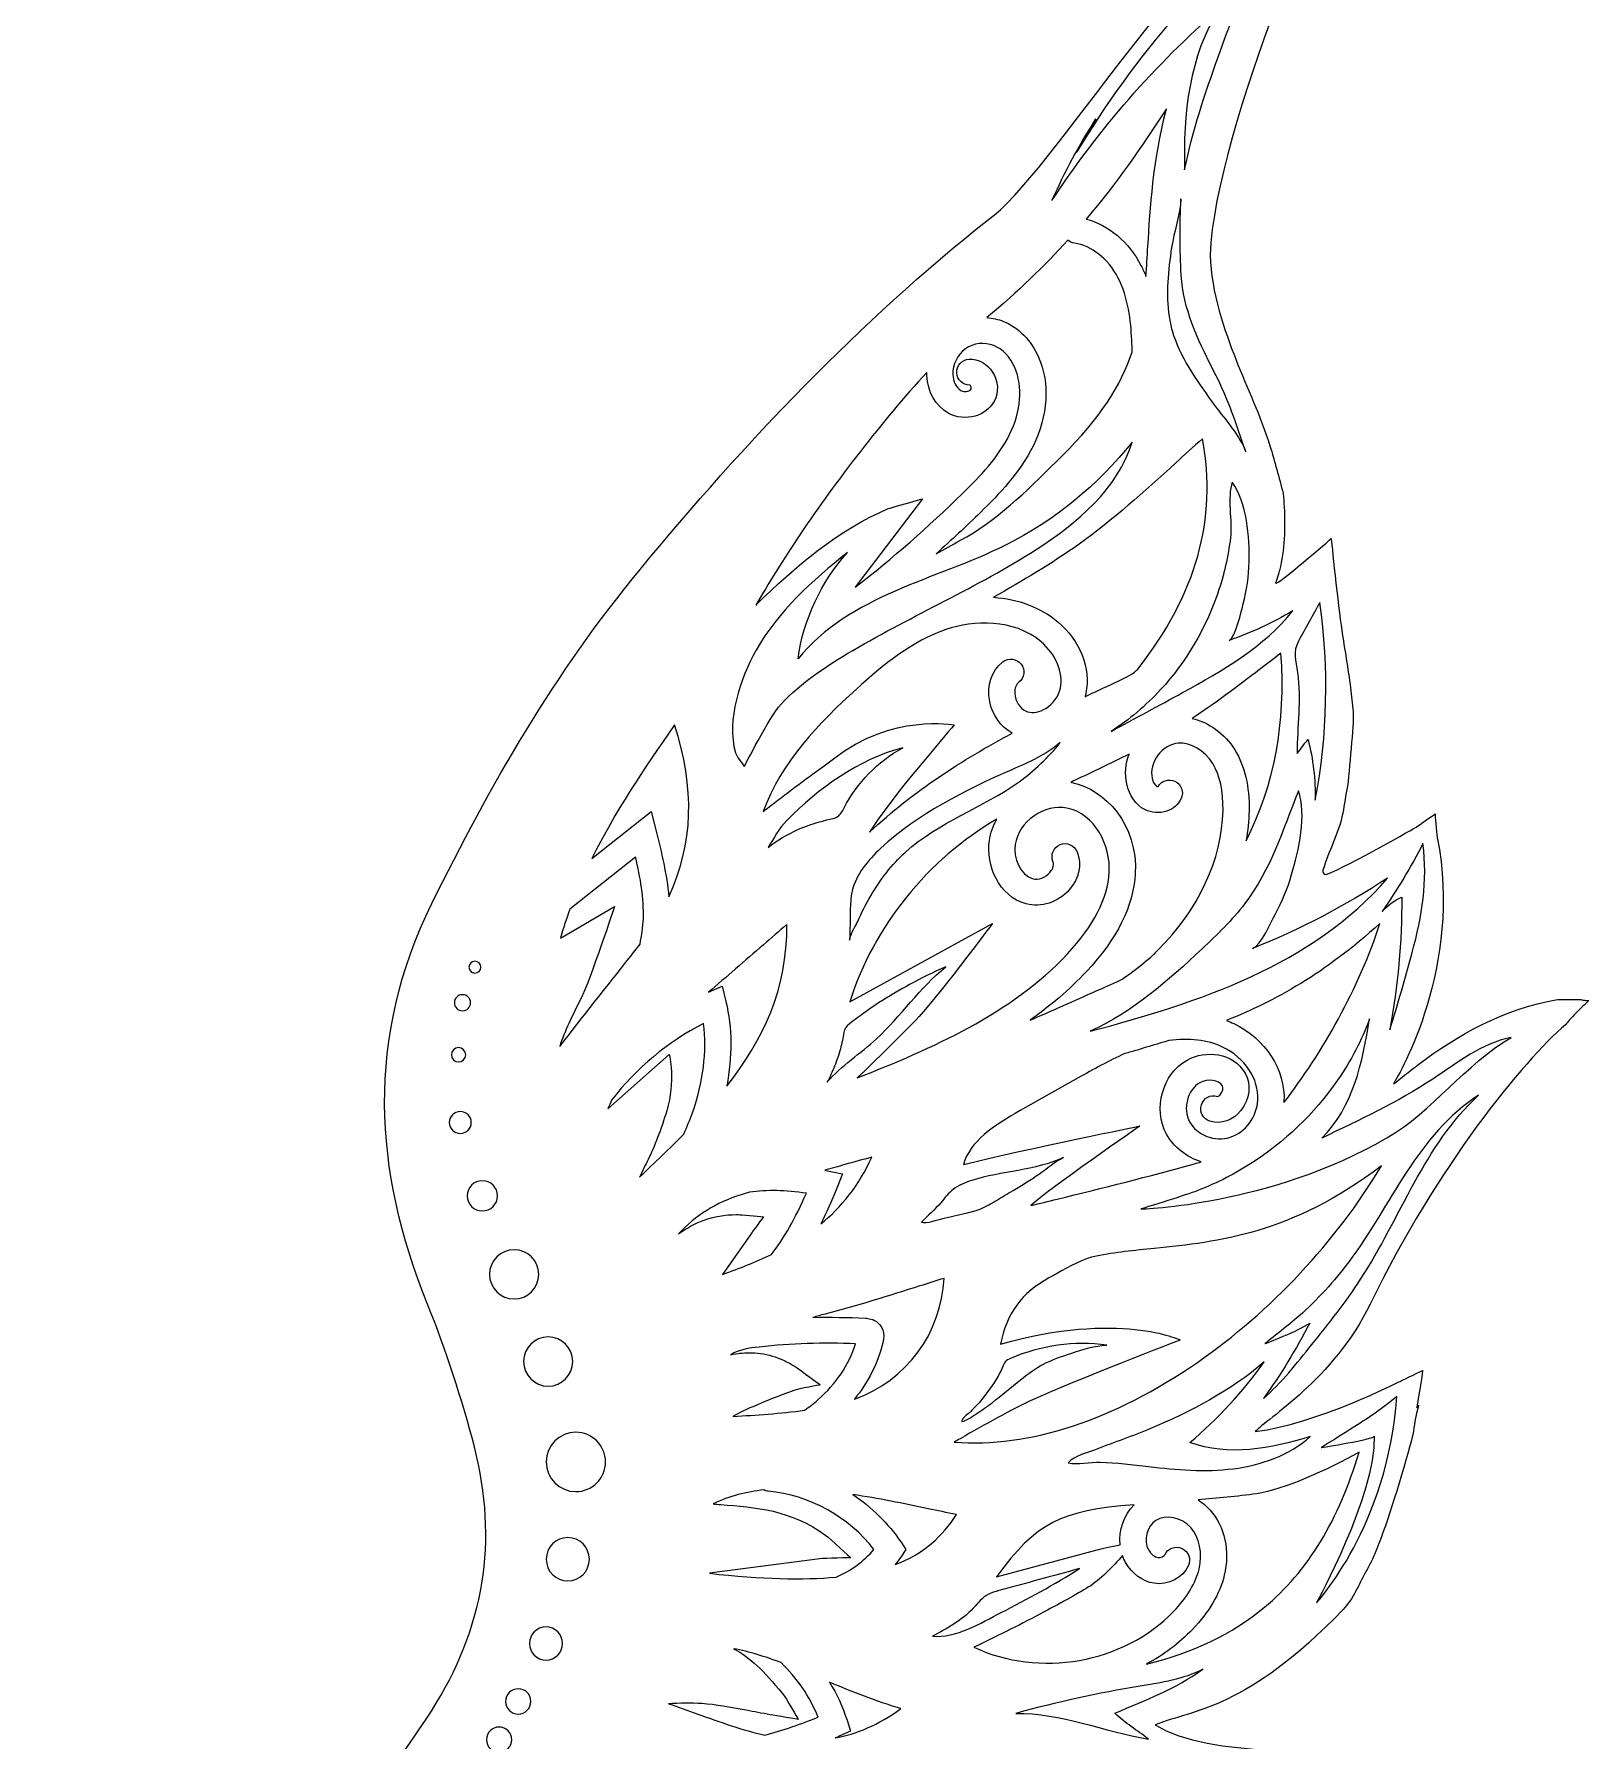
# Model space of a CAD drawing. Header units: millimetres. Extents: x 987 to 1293, y -356 to 1062.
# Drawn here: x 1144 to 1263.4, y 748.9 to 880 of the extents above; entities that cross this region are included whole.
import ezdxf

# ---------------------------------------------------------------- set-up
doc = ezdxf.new("R2010")
doc.units = ezdxf.units.MM
doc.header["$MEASUREMENT"] = 0
doc.layers.add('Layer 3', color=7, linetype='Continuous')

msp = doc.modelspace()

# ---------------------------------------------------------------- linework, layer by layer
at = {"layer": 'Layer 3', "lineweight": 0}
for points, knots in [([(1263.16, 805.8), (1263.03, 805.82), (1262.91, 805.84), (1262.79, 805.86), (1262.1, 805.87), (1261.05, 805.87), (1261.01, 805.86), (1256.77, 805.13), (1253.36, 803.16), (1250.26, 800.83), (1250.23, 800.8), (1250.2, 800.77), (1250.16, 800.76), (1249.57, 800.31), (1248.98, 799.85), (1248.41, 799.38), (1248.87, 800.23), (1253.71, 808.35), (1251.77, 818.32), (1251.7, 818.7), (1251.6, 820.12), (1251.6, 820.12), (1251.6, 820.12), (1250.32, 819.25), (1250.14, 819.1), (1250.14, 819.1), (1245.01, 816.17), (1243.3, 815.49), (1243.1, 815.41), (1242.92, 815.59), (1242.98, 815.79), (1243.42, 817.29), (1244.21, 818.65), (1244.51, 820.19), (1244.63, 820.85), (1244.72, 821.57), (1244.88, 822.26), (1245.06, 824.01), (1245.38, 827.53), (1245.31, 827.95), (1245.23, 828.57), (1245.19, 829.19), (1245.11, 829.8), (1244.91, 831.29), (1244.65, 832.77), (1244.43, 834.26), (1244.15, 836.04), (1243.62, 841.27), (1243.62, 841.27), (1243.62, 841.27), (1239.35, 837.55), (1239.35, 837.85), (1239.35, 837.85), (1239.62, 838.71), (1239.65, 838.83), (1240.05, 840.4), (1240.08, 842.07), (1240.01, 843.68), (1239.99, 844.03), (1239.96, 844.39), (1239.94, 844.74), (1239.6, 845.96), (1239.29, 847.19), (1238.91, 848.4), (1238.21, 850.68), (1237.16, 852.82), (1236.29, 855.04), (1235.47, 857.16), (1234.39, 860.18), (1234.32, 863.03), (1234.67, 872.94), (1244.18, 893.93), (1244.18, 893.93), (1244.18, 893.93), (1242.27, 893.06), (1242.1, 892.97), (1232.93, 887.77), (1221.84, 868.83), (1217.29, 865.78), (1207.3, 857.83), (1198.63, 848.71), (1190.53, 838.89), (1184.02, 831.01), (1179.02, 822.34), (1174.54, 813.23), (1169.48, 802.93), (1170.05, 792.8), (1174.21, 782.47), (1175.64, 778.91), (1176.85, 775.22), (1177.81, 771.5), (1179.66, 764.31), (1178.58, 757.59), (1174.51, 751.22), (1169.77, 743.8), (1163.66, 737.72), (1156.89, 732.25), (1151.85, 728.19), (1147.17, 723.88), (1143.94, 718.16), (1140.27, 711.68), (1138.62, 700.75), (1146.84, 693.96), (1155.47, 686.84), (1166.87, 688.1), (1172.83, 696.22), (1175.8, 700.28), (1176.48, 704.61), (1176.18, 709.79), (1178.56, 706.89), (1180.95, 703.98), (1183.45, 700.92), (1184.47, 701.66), (1185.75, 703.58), (1186.02, 704.76), (1191, 696.96), (1189.88, 687.21), (1188.16, 678.78), (1205.3, 685.24), (1205.09, 702.06), (1205.3, 704.37), (1205.52, 706.7), (1205.65, 709.03), (1205.73, 711.36), (1205.74, 711.56), (1207.97, 711.21), (1208.74, 710.88), (1209.74, 710.44), (1210.73, 709.97), (1211.71, 709.51), (1213.84, 708.52), (1216.05, 707.66), (1218.36, 707.2), (1220.74, 706.73), (1223.16, 706.79), (1225.52, 707.34), (1228.27, 707.97), (1230.87, 709.16), (1233.33, 710.52), (1235.13, 711.51), (1236.86, 712.62), (1238.56, 713.78), (1237.97, 714.09), (1237.46, 714.39), (1237.06, 714.65), (1236.01, 715.33), (1234.94, 716), (1233.89, 716.65), (1231.64, 718.05), (1229.32, 719.49), (1227.22, 721.12), (1225.2, 722.68), (1223.34, 724.46), (1221.37, 726.35), (1220.87, 726.83), (1220.36, 727.32), (1219.84, 727.82), (1222.83, 728.13), (1232.54, 727.16), (1240.34, 736.25), (1242.39, 738.64), (1244.73, 747.9), (1244.53, 748.1), (1244.32, 748.29), (1234.29, 747.55), (1230.09, 750.15), (1233.04, 751.35), (1237.1, 751.29), (1244.53, 759.01), (1245.31, 759.82), (1245.73, 760.92), (1246.27, 761.91), (1246.55, 762.42), (1246.83, 762.94), (1247.05, 763.49), (1247.25, 764.01), (1247.45, 764.53), (1247.64, 765.06), (1248.33, 766.92), (1249.86, 772.02), (1249.94, 772.72), (1250.02, 773.39), (1250.14, 774.05), (1250.33, 774.7), (1250.28, 774.64), (1250.24, 774.57), (1250.19, 774.51), (1250.24, 774.82), (1250.29, 775.15), (1250.35, 775.47), (1250.42, 775.84), (1250.65, 777.38), (1250.65, 777.38), (1250.65, 777.38), (1249.25, 776.72), (1248.91, 776.54), (1248.84, 776.51), (1242.5, 773.29), (1237.79, 772.68), (1238.65, 773.65), (1243.81, 776.71), (1246.6, 782.46), (1251.76, 793.09), (1258.4, 801.19), (1261.62, 803.93), (1261.71, 804.05), (1261.81, 804.17), (1261.9, 804.27), (1262.22, 804.65), (1262.58, 804.98), (1262.93, 805.33), (1263.08, 805.48), (1263.25, 805.63), (1263.41, 805.78), (1263.32, 805.79), (1263.24, 805.8), (1263.16, 805.8)], [0, 0, 0, 0, 1, 1, 1, 2, 2, 2, 3, 3, 3, 4, 4, 4, 5, 5, 5, 6, 6, 6, 7, 7, 7, 8, 8, 8, 9, 9, 9, 10, 10, 10, 11, 11, 11, 12, 12, 12, 13, 13, 13, 14, 14, 14, 15, 15, 15, 16, 16, 16, 17, 17, 17, 18, 18, 18, 19, 19, 19, 20, 20, 20, 21, 21, 21, 22, 22, 22, 23, 23, 23, 24, 24, 24, 25, 25, 25, 26, 26, 26, 27, 27, 27, 28, 28, 28, 29, 29, 29, 30, 30, 30, 31, 31, 31, 32, 32, 32, 33, 33, 33, 34, 34, 34, 35, 35, 35, 36, 36, 36, 37, 37, 37, 38, 38, 38, 39, 39, 39, 40, 40, 40, 41, 41, 41, 42, 42, 42, 43, 43, 43, 44, 44, 44, 45, 45, 45, 46, 46, 46, 47, 47, 47, 48, 48, 48, 49, 49, 49, 50, 50, 50, 51, 51, 51, 52, 52, 52, 53, 53, 53, 54, 54, 54, 55, 55, 55, 56, 56, 56, 57, 57, 57, 58, 58, 58, 59, 59, 59, 60, 60, 60, 61, 61, 61, 62, 62, 62, 63, 63, 63, 64, 64, 64, 65, 65, 65, 66, 66, 66, 67, 67, 67, 68, 68, 68, 69, 69, 69, 70, 70, 70, 71, 71, 71, 72, 72, 72, 72]), ([(1225.54, 873.5), (1225.54, 873.5), (1224.06, 870.95), (1224.06, 870.95), (1228.55, 878.29), (1234.1, 885.12), (1241.19, 889.98), (1238.13, 886.77), (1236.45, 882.51), (1234.96, 878.33), (1233.93, 875.46), (1232.96, 872.56), (1232.36, 869.58), (1232.22, 873.86), (1232.72, 878.35), (1235.03, 881.96), (1230.09, 877.67), (1225.75, 872.7), (1222.17, 867.23), (1223.12, 869.41), (1224.25, 871.51), (1225.54, 873.5)], [0, 0, 0, 0, 1, 1, 1, 2, 2, 2, 3, 3, 3, 4, 4, 4, 5, 5, 5, 6, 6, 6, 7, 7, 7, 7]), ([(1229.01, 862.25), (1228.06, 864.06), (1226.53, 865.35), (1224.81, 865.81), (1227.14, 868.57), (1229.07, 871.36), (1230.96, 874.28), (1229.92, 870.13), (1229.72, 866.7), (1229.54, 863.73), (1229.49, 862.92), (1229.45, 862.16), (1229.39, 861.41), (1229.28, 861.69), (1229.15, 861.97), (1229.01, 862.25)], [0, 0, 0, 0, 1, 1, 1, 2, 2, 2, 3, 3, 3, 4, 4, 4, 5, 5, 5, 5]), ([(1234.5, 854.34), (1235.54, 852.31), (1236.27, 850.4), (1236.9, 848.33), (1237.17, 847.8), (1237.06, 847.81), (1236.9, 848.33), (1236.26, 849.6), (1235.12, 850.85), (1234.43, 851.82), (1233.23, 853.51), (1231.98, 855.23), (1231.4, 857.25), (1231.3, 857.61), (1231.22, 857.96), (1231.17, 858.32), (1230.89, 860.08), (1231.1, 861.86), (1231.36, 863.62), (1231.55, 864.83), (1232.01, 866.15), (1232.08, 867.36), (1231.97, 865.41), (1231.99, 863.45), (1232.1, 861.51), (1232.26, 858.91), (1233.33, 856.62), (1234.5, 854.34)], [0, 0, 0, 0, 1, 1, 1, 2, 2, 2, 3, 3, 3, 4, 4, 4, 5, 5, 5, 6, 6, 6, 7, 7, 7, 8, 8, 8, 9, 9, 9, 9]), ([(1223.39, 864.19), (1223.53, 864.07), (1223.7, 863.99), (1223.9, 863.96), (1225.2, 863.78), (1226.48, 862.77), (1227.24, 861.32), (1228.04, 859.78), (1228.23, 857.95), (1228.3, 856.53), (1228.32, 856.2), (1228.33, 855.89), (1228.33, 855.59), (1227.47, 853.07), (1225.91, 850.54), (1222.94, 847.61), (1222.94, 847.61), (1222.51, 847.18), (1222.51, 847.18), (1220.16, 844.85), (1217.93, 842.65), (1215.1, 841.11), (1214.5, 840.78), (1213.89, 840.44), (1213.28, 840.11), (1214.44, 841.14), (1215.58, 842.2), (1216.68, 843.28), (1218.11, 844.68), (1219.71, 846.34), (1220.72, 848.38), (1221.87, 850.71), (1222.03, 853.2), (1221.14, 855.2), (1220.58, 856.49), (1219.59, 857.49), (1218.45, 857.95), (1218.04, 858.12), (1217.61, 858.2), (1217.17, 858.24), (1219.57, 860.24), (1221.6, 862.21), (1223.39, 864.19)], [0, 0, 0, 0, 1, 1, 1, 2, 2, 2, 3, 3, 3, 4, 4, 4, 5, 5, 5, 6, 6, 6, 7, 7, 7, 8, 8, 8, 9, 9, 9, 10, 10, 10, 11, 11, 11, 12, 12, 12, 13, 13, 13, 14, 14, 14, 14]), ([(1207.47, 847.97), (1209.12, 850.08), (1210.78, 852.14), (1212.57, 854.03), (1212.56, 853.95), (1212.56, 853.88), (1212.56, 853.8), (1212.61, 852.55), (1213.24, 851.44), (1214.21, 850.9), (1214.83, 850.56), (1215.58, 850.48), (1216.28, 850.68), (1216.91, 850.86), (1217.43, 851.26), (1217.73, 851.81), (1218.1, 852.49), (1218.06, 853.36), (1217.61, 854.06), (1217.2, 854.72), (1216.52, 855.09), (1215.8, 855.05), (1215.25, 855.02), (1214.83, 854.54), (1214.86, 853.99), (1214.89, 853.46), (1215.33, 853.05), (1215.86, 853.05), (1215.86, 853.05), (1215.87, 853.05), (1215.88, 853.05), (1215.94, 852.99), (1216, 852.83), (1215.97, 852.77), (1215.92, 852.67), (1215.78, 852.62), (1215.72, 852.6), (1215.54, 852.55), (1215.33, 852.57), (1215.18, 852.65), (1214.83, 852.85), (1214.58, 853.34), (1214.56, 853.88), (1214.53, 854.63), (1214.91, 855.4), (1215.53, 855.84), (1216.14, 856.28), (1217, 856.38), (1217.7, 856.1), (1218.37, 855.83), (1218.96, 855.21), (1219.31, 854.4), (1219.95, 852.96), (1219.8, 851.04), (1218.92, 849.26), (1218.05, 847.51), (1216.65, 846.05), (1215.28, 844.71), (1212.69, 842.17), (1209.93, 839.76), (1207.05, 837.53), (1207.05, 837.53), (1212.24, 844.33), (1212.24, 844.33), (1212.24, 844.33), (1209.72, 843.62), (1209.6, 843.57), (1205.79, 841.96), (1202.45, 839.14), (1199.43, 836.15), (1201.27, 839.34), (1204.06, 843.64), (1207.47, 847.97)], [0, 0, 0, 0, 1, 1, 1, 2, 2, 2, 3, 3, 3, 4, 4, 4, 5, 5, 5, 6, 6, 6, 7, 7, 7, 8, 8, 8, 9, 9, 9, 10, 10, 10, 11, 11, 11, 12, 12, 12, 13, 13, 13, 14, 14, 14, 15, 15, 15, 16, 16, 16, 17, 17, 17, 18, 18, 18, 19, 19, 19, 20, 20, 20, 21, 21, 21, 22, 22, 22, 23, 23, 23, 24, 24, 24, 24]), ([(1199.45, 832.7), (1201.15, 835.69), (1203.77, 838.05), (1206.46, 840.19), (1204.42, 837.93), (1203.08, 835.05), (1202.67, 832.03), (1204.58, 834.42), (1207.32, 836.01), (1210.12, 837.24), (1212.92, 838.46), (1215.86, 839.39), (1218.6, 840.76), (1222.37, 842.65), (1225.71, 845.37), (1228.33, 848.68), (1227.22, 845.08), (1224.12, 842.46), (1220.95, 840.43), (1216.44, 837.54), (1211.49, 835.38), (1206.87, 832.68), (1204.88, 831.51), (1202.92, 830.23), (1201.36, 828.54), (1200.43, 827.53), (1198.54, 823.76), (1198.54, 823.76), (1198.54, 823.76), (1197.93, 824.59), (1197.86, 824.82), (1197.16, 827.34), (1198.22, 830.52), (1199.45, 832.7)], [0, 0, 0, 0, 1, 1, 1, 2, 2, 2, 3, 3, 3, 4, 4, 4, 5, 5, 5, 6, 6, 6, 7, 7, 7, 8, 8, 8, 9, 9, 9, 10, 10, 10, 11, 11, 11, 11]), ([(1231.68, 847.08), (1232.35, 847.69), (1233.03, 848.31), (1233.73, 848.93), (1234.89, 842.78), (1233.26, 836.97), (1228.76, 831.25), (1228.5, 830.91), (1227.89, 830.63), (1227.36, 830.38), (1227.36, 830.38), (1226.33, 829.89), (1226.33, 829.89), (1225.79, 829.64), (1225.25, 829.38), (1224.71, 829.12), (1224.73, 829.21), (1224.76, 829.3), (1224.78, 829.39), (1225.16, 831.29), (1224.32, 833.45), (1222.62, 834.88), (1221.29, 835.99), (1219.56, 836.63), (1217.69, 836.76), (1219.91, 838.03), (1222.16, 839.35), (1224.26, 840.85), (1226.87, 842.72), (1229.21, 844.84), (1231.68, 847.08)], [0, 0, 0, 0, 1, 1, 1, 2, 2, 2, 3, 3, 3, 4, 4, 4, 5, 5, 5, 6, 6, 6, 7, 7, 7, 8, 8, 8, 9, 9, 9, 10, 10, 10, 10]), ([(1240.66, 835.72), (1238.47, 832.95), (1235.3, 831.15), (1232.2, 829.44), (1230.38, 828.44), (1228.55, 827.45), (1226.71, 826.46), (1228.12, 827.36), (1229.39, 828.45), (1230.52, 829.67), (1232.48, 831.8), (1233.98, 834.35), (1234.91, 837.09), (1235.38, 838.47), (1235.71, 839.9), (1235.88, 841.35), (1236.03, 842.61), (1235.62, 844.46), (1236.02, 845.6), (1237.15, 844.05), (1237.36, 841.34), (1237.31, 839.48), (1237.29, 838.39), (1237.13, 837.3), (1236.86, 836.25), (1236.74, 835.79), (1236.26, 833.61), (1235.78, 833.45), (1237.48, 834.03), (1239.12, 834.79), (1240.66, 835.72)], [0, 0, 0, 0, 1, 1, 1, 2, 2, 2, 3, 3, 3, 4, 4, 4, 5, 5, 5, 6, 6, 6, 7, 7, 7, 8, 8, 8, 9, 9, 9, 10, 10, 10, 10]), ([(1241.11, 833.4), (1241.63, 834.39), (1242.2, 835.37), (1242.75, 836.36), (1243.46, 831.32), (1243.34, 826.17), (1242.4, 821.18), (1242.41, 822.75), (1242.23, 824.33), (1241.84, 825.85), (1241.56, 825.49), (1241.28, 825.12), (1241, 824.76), (1241, 826.87), (1241.32, 828.86), (1241.04, 830.98), (1240.91, 831.93), (1240.65, 832.54), (1241.11, 833.4)], [0, 0, 0, 0, 1, 1, 1, 2, 2, 2, 3, 3, 3, 4, 4, 4, 5, 5, 5, 6, 6, 6, 6]), ([(1221.33, 833.35), (1222.48, 832.38), (1223.06, 830.98), (1222.82, 829.79), (1222.7, 829.18), (1222.27, 828.58), (1221.69, 828.23), (1221.23, 827.94), (1220.74, 827.85), (1220.3, 827.97), (1219.86, 828.1), (1219.46, 828.58), (1219.35, 829.16), (1219.31, 829.33), (1219.23, 829.92), (1219.63, 830.23), (1220.06, 830.57), (1220.14, 831.2), (1219.8, 831.63), (1219.46, 832.07), (1218.83, 832.14), (1218.39, 831.8), (1217.52, 831.11), (1217.14, 829.98), (1217.39, 828.76), (1217.6, 827.69), (1218.25, 826.8), (1219.11, 826.32), (1215.3, 824.28), (1211.57, 821.91), (1208.16, 818.72), (1209.49, 820.98), (1214.67, 826.96), (1214.67, 826.96), (1214.67, 826.96), (1209.89, 827.87), (1205.39, 824.36), (1205.12, 824.15), (1204.85, 823.95), (1204.57, 823.75), (1203.15, 822.73), (1201.77, 821.68), (1200.31, 820.56), (1200.2, 820.47), (1200.09, 820.39), (1199.99, 820.31), (1201.34, 824.08), (1204.32, 827.15), (1207.15, 829.71), (1209.2, 831.57), (1211.45, 833.4), (1214.03, 834.28), (1216.16, 835), (1219.2, 835.14), (1221.33, 833.35)], [0, 0, 0, 0, 1, 1, 1, 2, 2, 2, 3, 3, 3, 4, 4, 4, 5, 5, 5, 6, 6, 6, 7, 7, 7, 8, 8, 8, 9, 9, 9, 10, 10, 10, 11, 11, 11, 12, 12, 12, 13, 13, 13, 14, 14, 14, 15, 15, 15, 16, 16, 16, 17, 17, 17, 18, 18, 18, 18]), ([(1236.22, 825.04), (1235.44, 826.3), (1234.22, 827.17), (1232.93, 827.45), (1234.69, 828.6), (1236.37, 829.88), (1238.12, 831.22), (1238.66, 831.63), (1239.21, 832.04), (1239.76, 832.46), (1240.15, 827.11), (1239.27, 822.33), (1237.08, 818.06), (1237.22, 818.83), (1237.3, 819.59), (1237.31, 820.36), (1237.35, 822.23), (1236.98, 823.81), (1236.22, 825.04)], [0, 0, 0, 0, 1, 1, 1, 2, 2, 2, 3, 3, 3, 4, 4, 4, 5, 5, 5, 6, 6, 6, 6]), ([(1193.18, 826.96), (1194.77, 822.12), (1194.63, 817.81), (1192.74, 813.75), (1192.59, 815.49), (1192.18, 817.17), (1191.77, 818.81), (1191.77, 818.81), (1191.4, 820.32), (1191.4, 820.32), (1191.4, 820.32), (1186.83, 816.7), (1186.83, 816.7), (1188.59, 820.24), (1190.82, 823.57), (1193.18, 826.96)], [0, 0, 0, 0, 1, 1, 1, 2, 2, 2, 3, 3, 3, 4, 4, 4, 5, 5, 5, 5]), ([(1201.79, 819.6), (1204.29, 822.12), (1207.27, 824.29), (1210.71, 825.2), (1208.79, 824.15), (1207.2, 822.52), (1206.2, 820.58), (1206.07, 820.34), (1205.94, 820.07), (1205.71, 819.92), (1205.56, 819.82), (1205.38, 819.78), (1205.2, 819.74), (1203.45, 819.32), (1201.77, 818.69), (1200.37, 817.54), (1200.83, 818.27), (1201.17, 818.98), (1201.79, 819.6)], [0, 0, 0, 0, 1, 1, 1, 2, 2, 2, 3, 3, 3, 4, 4, 4, 5, 5, 5, 6, 6, 6, 6]), ([(1206.65, 810.56), (1206.66, 811.26), (1206.66, 811.97), (1206.68, 812.68), (1206.69, 813.18), (1206.71, 813.68), (1206.82, 814.18), (1207.11, 815.49), (1208.04, 816.56), (1209.02, 817.48), (1211.91, 820.15), (1215.49, 821.93), (1219.09, 823.52), (1220.4, 824.09), (1221.74, 824.66), (1222.81, 825.61), (1221.89, 824.46), (1220.82, 823.44), (1219.64, 822.59), (1216.85, 820.59), (1213.45, 819.5), (1210.92, 817.19), (1209.85, 816.22), (1208.98, 815.06), (1208.25, 813.82), (1207.88, 813.19), (1207.55, 812.54), (1207.25, 811.87), (1207.13, 811.6), (1206.77, 811.02), (1206.65, 810.56), (1206.65, 810.4), (1206.6, 810.37), (1206.65, 810.56)], [0, 0, 0, 0, 1, 1, 1, 2, 2, 2, 3, 3, 3, 4, 4, 4, 5, 5, 5, 6, 6, 6, 7, 7, 7, 8, 8, 8, 9, 9, 9, 10, 10, 10, 11, 11, 11, 11]), ([(1227.91, 822.44), (1228.11, 821.52), (1228.61, 820.81), (1229.31, 820.45), (1229.82, 820.19), (1230.44, 820.15), (1230.99, 820.33), (1231.49, 820.5), (1231.88, 820.85), (1232.09, 821.3), (1232.33, 821.8), (1232.11, 822.4), (1231.61, 822.63), (1231.13, 822.85), (1230.57, 822.67), (1230.32, 822.22), (1230.29, 822.22), (1230.25, 822.22), (1230.23, 822.23), (1230.08, 822.31), (1229.93, 822.56), (1229.87, 822.87), (1229.74, 823.43), (1229.91, 824.09), (1230.31, 824.63), (1230.71, 825.16), (1231.3, 825.51), (1231.87, 825.55), (1232.83, 825.62), (1233.9, 824.99), (1234.52, 823.99), (1235.07, 823.09), (1235.34, 821.88), (1235.31, 820.39), (1235.24, 816.65), (1233.42, 812.74), (1230.31, 809.65), (1230.09, 809.44), (1229.87, 809.23), (1229.65, 809.03), (1229.1, 808.57), (1228.53, 808.12), (1227.93, 807.68), (1227.47, 807.33), (1226.87, 807.08), (1226.24, 806.81), (1226.01, 806.72), (1225.79, 806.62), (1225.57, 806.53), (1223.86, 805.76), (1222.17, 805.01), (1220.49, 804.28), (1222.04, 805.37), (1223.5, 806.61), (1224.83, 808.02), (1227.17, 810.51), (1228.42, 813.04), (1228.57, 815.53), (1228.78, 819.27), (1226.26, 822.03), (1223.71, 822.53), (1223.68, 822.54), (1223.64, 822.54), (1223.61, 822.55), (1223.71, 822.59), (1223.81, 822.64), (1223.9, 822.69), (1225.29, 823.34), (1226.7, 824.01), (1228.1, 824.71), (1227.82, 823.97), (1227.75, 823.19), (1227.91, 822.44)], [0, 0, 0, 0, 1, 1, 1, 2, 2, 2, 3, 3, 3, 4, 4, 4, 5, 5, 5, 6, 6, 6, 7, 7, 7, 8, 8, 8, 9, 9, 9, 10, 10, 10, 11, 11, 11, 12, 12, 12, 13, 13, 13, 14, 14, 14, 15, 15, 15, 16, 16, 16, 17, 17, 17, 18, 18, 18, 19, 19, 19, 20, 20, 20, 21, 21, 21, 22, 22, 22, 23, 23, 23, 24, 24, 24, 24]), ([(1247.94, 815.19), (1245.11, 811.89), (1241.4, 809.43), (1237.45, 807.61), (1233.5, 805.78), (1229.31, 804.56), (1225.11, 803.43), (1228.36, 804.9), (1231.09, 807.31), (1233.7, 809.75), (1234.86, 810.85), (1236.01, 811.96), (1236.98, 813.23), (1238.97, 815.84), (1239.91, 818.89), (1241.1, 821.89), (1241.77, 820.12), (1241.11, 817.25), (1240.58, 815.47), (1240.27, 814.42), (1239.86, 813.4), (1239.34, 812.44), (1239.01, 811.82), (1238.25, 810.05), (1237.57, 809.78), (1241.2, 811.24), (1244.68, 813.05), (1247.94, 815.19)], [0, 0, 0, 0, 1, 1, 1, 2, 2, 2, 3, 3, 3, 4, 4, 4, 5, 5, 5, 6, 6, 6, 7, 7, 7, 8, 8, 8, 9, 9, 9, 9]), ([(1207.22, 799.85), (1208.81, 801.37), (1210.39, 802.95), (1211.67, 804.24), (1213.03, 805.63), (1217.61, 811.7), (1217.61, 811.7), (1217.61, 811.7), (1206.64, 805.7), (1206.64, 805.7), (1208.48, 811.48), (1212.63, 816.65), (1217.94, 819.72), (1217.65, 819.2), (1217.46, 818.65), (1217.37, 818.08), (1217.08, 816.19), (1218.08, 813.79), (1220.2, 813.21), (1221.34, 812.9), (1222.64, 813.33), (1223.5, 814.3), (1224.26, 815.16), (1224.49, 816.25), (1224.1, 817.21), (1223.89, 817.73), (1223.31, 817.97), (1222.8, 817.77), (1222.29, 817.56), (1222.04, 816.98), (1222.25, 816.46), (1222.39, 816.11), (1222.13, 815.76), (1222.01, 815.63), (1221.66, 815.23), (1221.13, 815.03), (1220.72, 815.14), (1219.71, 815.42), (1219.19, 816.75), (1219.35, 817.78), (1219.47, 818.62), (1220, 819.41), (1220.78, 819.96), (1221.57, 820.51), (1222.49, 820.74), (1223.32, 820.57), (1225.48, 820.15), (1226.69, 817.68), (1226.57, 815.64), (1226.45, 813.63), (1225.38, 811.53), (1223.37, 809.38), (1219.03, 804.76), (1212.93, 802.09), (1207.22, 799.85)], [0, 0, 0, 0, 1, 1, 1, 2, 2, 2, 3, 3, 3, 4, 4, 4, 5, 5, 5, 6, 6, 6, 7, 7, 7, 8, 8, 8, 9, 9, 9, 10, 10, 10, 11, 11, 11, 12, 12, 12, 13, 13, 13, 14, 14, 14, 15, 15, 15, 16, 16, 16, 17, 17, 17, 18, 18, 18, 18]), ([(1184.42, 810.59), (1184.64, 811.34), (1184.88, 812.08), (1185.15, 812.81), (1185.15, 812.81), (1190.19, 816.81), (1190.19, 816.81), (1190.56, 815.24), (1190.84, 813.64), (1190.79, 812.07), (1190.76, 811.42), (1190.67, 810.77), (1190.53, 810.12), (1190.4, 809.95), (1190.27, 809.78), (1190.14, 809.6), (1188.31, 807.3), (1186.46, 804.94), (1184.67, 802.66), (1184.57, 802.53), (1184.47, 802.4), (1184.36, 802.27), (1184.74, 803.43), (1185.33, 804.61), (1185.96, 805.87), (1186.73, 807.4), (1188.57, 813.01), (1188.57, 813.01), (1188.57, 813.01), (1184.42, 810.59), (1184.42, 810.59)], [0, 0, 0, 0, 1, 1, 1, 2, 2, 2, 3, 3, 3, 4, 4, 4, 5, 5, 5, 6, 6, 6, 7, 7, 7, 8, 8, 8, 9, 9, 9, 10, 10, 10, 10]), ([(1250.67, 817.86), (1251.03, 814.95), (1250.6, 812.3), (1249.84, 809.47), (1249.31, 807.49), (1248.73, 805.51), (1248.12, 803.54), (1248.74, 806.9), (1249.05, 810.32), (1249.04, 813.73), (1248.46, 813.48), (1247.95, 813.1), (1247.53, 812.63), (1248.7, 814.3), (1249.75, 816.05), (1250.67, 817.86)], [0, 0, 0, 0, 1, 1, 1, 2, 2, 2, 3, 3, 3, 4, 4, 4, 5, 5, 5, 5]), ([(1200.01, 810.07), (1200.61, 810.59), (1201.2, 811.11), (1201.81, 811.63), (1201.85, 806.65), (1200, 802.77), (1197.19, 799.22), (1197.63, 801.47), (1197.61, 803.69), (1197.13, 805.72), (1197.13, 805.72), (1196.85, 806.89), (1196.85, 806.89), (1196.85, 806.89), (1195.78, 806.42), (1195.78, 806.42), (1197.17, 807.61), (1198.57, 808.82), (1200.01, 810.07)], [0, 0, 0, 0, 1, 1, 1, 2, 2, 2, 3, 3, 3, 4, 4, 4, 5, 5, 5, 6, 6, 6, 6]), ([(1236.13, 804.03), (1235.95, 804.11), (1235.76, 804.19), (1235.57, 804.26), (1239.28, 805.74), (1243.16, 807.88), (1247.35, 811.7), (1245.81, 806.83), (1242.88, 801.66), (1239.98, 797.95), (1239.98, 797.98), (1239.98, 798.01), (1239.99, 798.04), (1240.12, 800.43), (1238.54, 802.9), (1236.13, 804.03)], [0, 0, 0, 0, 1, 1, 1, 2, 2, 2, 3, 3, 3, 4, 4, 4, 5, 5, 5, 5]), ([(1177.85, 808.81), (1178.1, 808.81), (1178.31, 808.61), (1178.31, 808.35), (1178.31, 808.1), (1178.1, 807.9), (1177.85, 807.9), (1177.6, 807.9), (1177.39, 808.1), (1177.39, 808.35), (1177.39, 808.61), (1177.6, 808.81), (1177.85, 808.81)], [0, 0, 0, 0, 1, 1, 1, 2, 2, 2, 3, 3, 3, 4, 4, 4, 4]), ([(1211.24, 807.02), (1212.14, 807.52), (1213.07, 807.97), (1214.02, 808.38), (1212.03, 806.77), (1210.58, 804.59), (1208.7, 802.86), (1207.45, 801.72), (1206.01, 800.78), (1204.89, 799.51), (1205.02, 799.66), (1205.11, 799.93), (1205.19, 800.11), (1205.29, 800.32), (1205.39, 800.54), (1205.47, 800.75), (1205.65, 801.19), (1205.8, 801.63), (1205.92, 802.09), (1206.04, 802.5), (1206.12, 802.92), (1206.19, 803.34), (1206.25, 803.64), (1206.37, 803.8), (1206.61, 804), (1208.05, 805.14), (1209.62, 806.14), (1211.24, 807.02)], [0, 0, 0, 0, 1, 1, 1, 2, 2, 2, 3, 3, 3, 4, 4, 4, 5, 5, 5, 6, 6, 6, 7, 7, 7, 8, 8, 8, 9, 9, 9, 9]), ([(1176.89, 806.24), (1177.24, 806.24), (1177.52, 805.96), (1177.52, 805.62), (1177.52, 805.28), (1177.24, 805), (1176.89, 805), (1176.55, 805), (1176.27, 805.28), (1176.27, 805.62), (1176.27, 805.96), (1176.55, 806.24), (1176.89, 806.24)], [0, 0, 0, 0, 1, 1, 1, 2, 2, 2, 3, 3, 3, 4, 4, 4, 4]), ([(1194.56, 797.16), (1194.36, 796.6), (1194.13, 796.06), (1193.89, 795.53), (1192.81, 794.43), (1191.67, 793.34), (1190.5, 792.23), (1190.72, 792.7), (1190.93, 793.15), (1191.16, 793.59), (1191.61, 794.48), (1192.17, 795.94), (1192.58, 797.32), (1193.27, 799.58), (1192.78, 801.64), (1192.78, 801.64), (1192.78, 801.64), (1188.07, 797.47), (1188.07, 797.47), (1188.16, 797.7), (1188.25, 797.93), (1188.35, 798.15), (1190.25, 800.6), (1192.66, 802.61), (1195.41, 804.03), (1195.68, 801.87), (1195.39, 799.52), (1194.56, 797.16)], [0, 0, 0, 0, 1, 1, 1, 2, 2, 2, 3, 3, 3, 4, 4, 4, 5, 5, 5, 6, 6, 6, 7, 7, 7, 8, 8, 8, 9, 9, 9, 9]), ([(1247.9, 795.24), (1238.94, 790.04), (1228.99, 789.78), (1228.99, 789.78), (1228.99, 789.78), (1232.21, 790.76), (1233.14, 791.11), (1234.62, 791.67), (1236.04, 792.37), (1237.37, 793.22), (1240.02, 794.89), (1242.33, 797.1), (1244.11, 799.68), (1245.12, 801.14), (1245.95, 802.72), (1246.57, 804.39), (1246.03, 801.08), (1245.3, 797.55), (1242.89, 795.23), (1245.8, 796.6), (1248.73, 797.98), (1251.42, 799.76), (1253.33, 801.02), (1255.19, 802.52), (1257.43, 802.94), (1253.88, 800.89), (1251.44, 797.29), (1247.9, 795.24)], [0, 0, 0, 0, 1, 1, 1, 2, 2, 2, 3, 3, 3, 4, 4, 4, 5, 5, 5, 6, 6, 6, 7, 7, 7, 8, 8, 8, 9, 9, 9, 9]), ([(1234.31, 796.52), (1235.17, 796.26), (1236.08, 796.58), (1236.69, 797.34), (1237.37, 798.2), (1237.5, 799.36), (1237, 800.22), (1236.09, 801.8), (1233.97, 802.01), (1232.56, 801.22), (1230.65, 800.15), (1229.92, 797.49), (1230.98, 795.52), (1231.54, 794.5), (1232.52, 793.76), (1233.64, 793.4), (1233.46, 793.35), (1233.29, 793.3), (1233.12, 793.26), (1229.63, 792.27), (1226.04, 791.39), (1222.57, 790.54), (1221.9, 790.37), (1221.22, 790.21), (1220.55, 790.04), (1221.78, 791.21), (1228.92, 796.15), (1228.92, 796.15), (1228.92, 796.15), (1220.41, 794.45), (1215.38, 793.2), (1215.83, 794.93), (1217.72, 796.21), (1219.73, 797.34), (1219.73, 797.34), (1224.19, 799.85), (1224.19, 799.85), (1225.35, 800.5), (1226.54, 801.17), (1227.77, 801.71), (1228.09, 801.8), (1228.41, 801.9), (1228.73, 801.99), (1229.53, 802.23), (1230.34, 802.47), (1231.15, 802.72), (1232.69, 802.93), (1234.12, 802.77), (1235.28, 802.22), (1236.97, 801.43), (1238.08, 799.75), (1237.99, 798.15), (1237.92, 796.86), (1237.02, 795.66), (1235.86, 795.29), (1234.69, 794.92), (1233.29, 795.45), (1232.74, 796.47), (1232.19, 797.48), (1232.58, 798.94), (1233.53, 799.47), (1234.14, 799.81), (1235, 799.69), (1235.26, 799.23), (1235.35, 799.08), (1235.29, 798.79), (1235.12, 798.59), (1235.05, 798.5), (1234.95, 798.42), (1234.89, 798.43), (1234.36, 798.6), (1233.81, 798.3), (1233.65, 797.77), (1233.48, 797.24), (1233.78, 796.68), (1234.31, 796.52)], [0, 0, 0, 0, 1, 1, 1, 2, 2, 2, 3, 3, 3, 4, 4, 4, 5, 5, 5, 6, 6, 6, 7, 7, 7, 8, 8, 8, 9, 9, 9, 10, 10, 10, 11, 11, 11, 12, 12, 12, 13, 13, 13, 14, 14, 14, 15, 15, 15, 16, 16, 16, 17, 17, 17, 18, 18, 18, 19, 19, 19, 20, 20, 20, 21, 21, 21, 22, 22, 22, 23, 23, 23, 24, 24, 24, 25, 25, 25, 25]), ([(1176.59, 802.17), (1176.89, 802.17), (1177.14, 801.93), (1177.14, 801.62), (1177.14, 801.32), (1176.89, 801.07), (1176.59, 801.07), (1176.28, 801.07), (1176.04, 801.32), (1176.04, 801.62), (1176.04, 801.93), (1176.28, 802.17), (1176.59, 802.17)], [0, 0, 0, 0, 1, 1, 1, 2, 2, 2, 3, 3, 3, 4, 4, 4, 4]), ([(1245.88, 784.38), (1244.74, 782.62), (1243.43, 780.99), (1242.13, 779.36), (1240.97, 777.91), (1239.8, 776.45), (1238.41, 775.22), (1239.74, 777.06), (1240.92, 779), (1241.97, 781.02), (1241.11, 780.41), (1238.53, 779.44), (1238.53, 779.44), (1238.53, 779.44), (1240.39, 780.89), (1241.14, 781.55), (1242.56, 782.81), (1243.85, 784.22), (1244.99, 785.74), (1246.61, 787.92), (1247.9, 790.33), (1249.4, 792.6), (1250.89, 794.87), (1252.64, 797.05), (1254.94, 798.51), (1250.79, 794.71), (1248.94, 789.09), (1245.88, 784.38)], [0, 0, 0, 0, 1, 1, 1, 2, 2, 2, 3, 3, 3, 4, 4, 4, 5, 5, 5, 6, 6, 6, 7, 7, 7, 8, 8, 8, 9, 9, 9, 9]), ([(1175.88, 796.42), (1175.88, 796.89), (1176.26, 797.27), (1176.72, 797.27), (1177.19, 797.27), (1177.57, 796.89), (1177.57, 796.42), (1177.57, 795.96), (1177.19, 795.58), (1176.72, 795.58), (1176.26, 795.58), (1175.88, 795.96), (1175.88, 796.42)], [0, 0, 0, 0, 1, 1, 1, 2, 2, 2, 3, 3, 3, 4, 4, 4, 4]), ([(1204.92, 792.72), (1204.85, 792.74), (1204.79, 792.75), (1204.72, 792.76), (1205.24, 792.9), (1205.75, 793.04), (1206.27, 793.19), (1206.95, 793.38), (1207.63, 793.57), (1208.33, 793.76), (1207.35, 791.57), (1206, 789.92), (1204.41, 788.63), (1204.82, 789.46), (1205.23, 790.37), (1205.64, 791.37), (1205.64, 791.37), (1206.08, 792.47), (1206.08, 792.47), (1206.08, 792.47), (1204.92, 792.72), (1204.92, 792.72)], [0, 0, 0, 0, 1, 1, 1, 2, 2, 2, 3, 3, 3, 4, 4, 4, 5, 5, 5, 6, 6, 6, 7, 7, 7, 7]), ([(1217.9, 790.43), (1217.51, 790.2), (1217.12, 789.97), (1216.7, 789.8), (1216.33, 789.65), (1215.94, 789.55), (1215.55, 789.46), (1214.96, 789.32), (1214.37, 789.18), (1213.78, 789.05), (1213.38, 788.97), (1212.53, 788.62), (1212.15, 788.77), (1212.65, 789.28), (1213.18, 789.73), (1213.65, 790.28), (1213.94, 790.63), (1214.23, 791), (1214.59, 791.28), (1215, 791.61), (1215.5, 791.81), (1216.01, 791.97), (1218.32, 792.71), (1220.87, 792.71), (1223.07, 793.74), (1222.4, 793.41), (1221.82, 792.93), (1221.21, 792.49), (1220.56, 792.03), (1219.87, 791.62), (1219.18, 791.2), (1218.75, 790.95), (1218.32, 790.69), (1217.9, 790.43)], [0, 0, 0, 0, 1, 1, 1, 2, 2, 2, 3, 3, 3, 4, 4, 4, 5, 5, 5, 6, 6, 6, 7, 7, 7, 8, 8, 8, 9, 9, 9, 10, 10, 10, 11, 11, 11, 11]), ([(1214.67, 771.88), (1214.82, 771.96), (1214.97, 772.05), (1215.11, 772.13), (1217.09, 773.26), (1218.95, 774.33), (1220.85, 775.2), (1223.66, 776.49), (1232.03, 779.72), (1232.03, 779.72), (1232.03, 779.72), (1227.35, 781.97), (1218.22, 779.41), (1218.66, 781.72), (1219.87, 783.36), (1221.94, 784.49), (1222.14, 784.6), (1222.33, 784.71), (1222.52, 784.81), (1223.53, 785.38), (1224.58, 785.96), (1225.59, 786.16), (1227.03, 786.45), (1228.49, 786.59), (1230.03, 786.75), (1234.98, 787.26), (1240.5, 787.83), (1247.48, 793.09), (1244, 787.28), (1239.03, 781.94), (1233.34, 778), (1226.92, 773.55), (1220.4, 771.43), (1214.67, 771.88)], [0, 0, 0, 0, 1, 1, 1, 2, 2, 2, 3, 3, 3, 4, 4, 4, 5, 5, 5, 6, 6, 6, 7, 7, 7, 8, 8, 8, 9, 9, 9, 10, 10, 10, 11, 11, 11, 11]), ([(1178.42, 789.63), (1177.78, 789.63), (1177.26, 790.15), (1177.26, 790.79), (1177.26, 791.43), (1177.78, 791.95), (1178.42, 791.95), (1179.06, 791.95), (1179.59, 791.43), (1179.59, 790.79), (1179.59, 790.15), (1179.06, 789.63), (1178.42, 789.63)], [0, 0, 0, 0, 1, 1, 1, 2, 2, 2, 3, 3, 3, 4, 4, 4, 4]), ([(1200.63, 786.29), (1199.43, 785.72), (1198.17, 785.22), (1196.87, 784.76), (1196.87, 784.76), (1198.98, 787.77), (1198.98, 787.77), (1199.19, 788.07), (1200.02, 789.17), (1200.02, 789.17), (1200.02, 789.17), (1198.56, 789.33), (1198.19, 789.34), (1198.11, 789.35), (1198.03, 789.35), (1197.95, 789.35), (1196.07, 789.35), (1194.68, 788.71), (1193.48, 787.86), (1194.8, 789.29), (1196.37, 790.27), (1198.29, 790.87), (1198.5, 790.94), (1198.72, 791.01), (1198.94, 791.07), (1200.27, 791.26), (1201.73, 791.23), (1203.31, 790.99), (1202.46, 789.06), (1201.6, 787.55), (1200.63, 786.29)], [0, 0, 0, 0, 1, 1, 1, 2, 2, 2, 3, 3, 3, 4, 4, 4, 5, 5, 5, 6, 6, 6, 7, 7, 7, 8, 8, 8, 9, 9, 9, 10, 10, 10, 10]), ([(1182.75, 784.76), (1182.75, 783.72), (1181.91, 782.87), (1180.86, 782.87), (1179.82, 782.87), (1178.97, 783.72), (1178.97, 784.76), (1178.97, 785.8), (1179.82, 786.65), (1180.86, 786.65), (1181.91, 786.65), (1182.75, 785.8), (1182.75, 784.76)], [0, 0, 0, 0, 1, 1, 1, 2, 2, 2, 3, 3, 3, 4, 4, 4, 4]), ([(1207, 775.17), (1208.05, 776.48), (1208.81, 777.96), (1209.19, 779.5), (1209.38, 780.3), (1209.1, 780.77), (1208.83, 781.02), (1208.47, 781.35), (1208.03, 781.38), (1207.84, 781.39), (1206.5, 781.46), (1205.15, 781.48), (1203.81, 781.45), (1204.11, 781.54), (1204.42, 781.63), (1204.74, 781.71), (1207.21, 782.34), (1209.66, 783.12), (1212.02, 783.87), (1212.64, 784.06), (1213.26, 784.26), (1213.88, 784.45), (1213.7, 780.26), (1210.99, 776.6), (1207, 775.17)], [0, 0, 0, 0, 1, 1, 1, 2, 2, 2, 3, 3, 3, 4, 4, 4, 5, 5, 5, 6, 6, 6, 7, 7, 7, 8, 8, 8, 8]), ([(1185.37, 778.06), (1185.37, 777.02), (1184.52, 776.17), (1183.48, 776.17), (1182.43, 776.17), (1181.59, 777.02), (1181.59, 778.06), (1181.59, 779.11), (1182.43, 779.95), (1183.48, 779.95), (1184.52, 779.95), (1185.37, 779.11), (1185.37, 778.06)], [0, 0, 0, 0, 1, 1, 1, 2, 2, 2, 3, 3, 3, 4, 4, 4, 4]), ([(1202.53, 777.62), (1201.28, 778.44), (1200.07, 778.74), (1198.93, 778.74), (1198.44, 778.74), (1197.97, 778.69), (1197.51, 778.59), (1198.09, 778.97), (1198.89, 779.09), (1199.68, 779.18), (1202.13, 779.45), (1204.62, 779.53), (1207.09, 779.42), (1206.58, 777.83), (1205.58, 776.33), (1204.22, 775.14), (1203.89, 774.85), (1203.54, 774.58), (1203.17, 774.33), (1201.3, 774.07), (1199.42, 773.95), (1197.69, 773.85), (1197.68, 773.85), (1197.67, 773.85), (1197.65, 773.85), (1198.97, 774.56), (1200.62, 775.2), (1202.34, 775.84), (1202.69, 775.97), (1204.37, 776.27), (1204.37, 776.27), (1204.37, 776.27), (1202.85, 777.41), (1202.53, 777.62)], [0, 0, 0, 0, 1, 1, 1, 2, 2, 2, 3, 3, 3, 4, 4, 4, 5, 5, 5, 6, 6, 6, 7, 7, 7, 8, 8, 8, 9, 9, 9, 10, 10, 10, 11, 11, 11, 11]), ([(1218.06, 777), (1218.18, 777.22), (1218.3, 777.44), (1218.39, 777.67), (1218.44, 777.8), (1218.49, 777.93), (1218.58, 778.04), (1218.68, 778.16), (1218.84, 778.23), (1218.99, 778.3), (1221.3, 779.3), (1223.89, 779.66), (1226.39, 779.33), (1225.45, 779.29), (1224.53, 778.99), (1223.63, 778.69), (1222.91, 778.45), (1222.18, 778.21), (1221.51, 777.86), (1220.88, 777.53), (1220.31, 777.1), (1219.76, 776.66), (1219.03, 776.08), (1218.31, 775.47), (1217.57, 774.9), (1217.2, 774.62), (1216.81, 774.34), (1216.42, 774.09), (1216.09, 773.88), (1215.64, 773.52), (1215.25, 773.45), (1215.2, 773.7), (1215.67, 773.98), (1215.83, 774.13), (1216.12, 774.41), (1216.4, 774.7), (1216.67, 775.01), (1217.19, 775.63), (1217.66, 776.29), (1218.06, 777)], [0, 0, 0, 0, 1, 1, 1, 2, 2, 2, 3, 3, 3, 4, 4, 4, 5, 5, 5, 6, 6, 6, 7, 7, 7, 8, 8, 8, 9, 9, 9, 10, 10, 10, 11, 11, 11, 12, 12, 12, 13, 13, 13, 13]), ([(1232.76, 771.84), (1235.71, 770.76), (1239.01, 771.36), (1242.01, 772.3), (1240.39, 770.85), (1238.24, 770.1), (1236.09, 769.83), (1233.93, 769.56), (1231.74, 769.74), (1229.59, 770), (1228.35, 770.14), (1227.12, 770.3), (1225.88, 770.34), (1225.1, 770.36), (1224.14, 770.11), (1223.41, 770.29), (1223.91, 770.83), (1224.94, 771.07), (1225.63, 771.34), (1226.99, 771.86), (1228.36, 772.34), (1229.7, 772.9), (1232.84, 774.2), (1235.89, 775.81), (1238.48, 778.04), (1236.84, 775.74), (1234.92, 773.65), (1232.76, 771.84)], [0, 0, 0, 0, 1, 1, 1, 2, 2, 2, 3, 3, 3, 4, 4, 4, 5, 5, 5, 6, 6, 6, 7, 7, 7, 8, 8, 8, 9, 9, 9, 9]), ([(1245.43, 773.07), (1246.56, 773.77), (1247.65, 774.54), (1248.67, 775.39), (1247.97, 765.41), (1242.5, 759.55), (1242.5, 759.55), (1242.5, 759.55), (1247.03, 767.78), (1246.93, 772.32), (1246.93, 772.12), (1242.86, 771.45), (1242.86, 771.45), (1242.86, 771.45), (1244.68, 772.61), (1245.43, 773.07)], [0, 0, 0, 0, 1, 1, 1, 2, 2, 2, 3, 3, 3, 4, 4, 4, 5, 5, 5, 5]), ([(1183.33, 770.35), (1183.33, 771.61), (1184.35, 772.63), (1185.6, 772.63), (1186.86, 772.63), (1187.88, 771.61), (1187.88, 770.35), (1187.88, 769.1), (1186.86, 768.07), (1185.6, 768.07), (1184.35, 768.07), (1183.33, 769.1), (1183.33, 770.35)], [0, 0, 0, 0, 1, 1, 1, 2, 2, 2, 3, 3, 3, 4, 4, 4, 4]), ([(1238.49, 759.19), (1236.02, 757.14), (1233.02, 755.69), (1229.44, 754.83), (1230.74, 755.53), (1231.93, 756.41), (1232.96, 757.48), (1234.24, 758.83), (1235.07, 760.23), (1235.41, 761.65), (1235.86, 763.49), (1235.44, 765.41), (1234.31, 766.67), (1234.04, 766.97), (1233.73, 767.23), (1233.39, 767.44), (1234.88, 767.56), (1236.39, 767.7), (1237.87, 767.91), (1240.03, 768.23), (1243.35, 769.76), (1245.76, 771.11), (1244.21, 765.86), (1241.82, 761.95), (1238.49, 759.19)], [0, 0, 0, 0, 1, 1, 1, 2, 2, 2, 3, 3, 3, 4, 4, 4, 5, 5, 5, 6, 6, 6, 7, 7, 7, 8, 8, 8, 8]), ([(1204.8, 764.71), (1202.12, 766.68), (1199.38, 766.88), (1196.73, 767.08), (1196.53, 767.1), (1196.33, 767.11), (1196.14, 767.13), (1197.42, 767.74), (1198.73, 768.06), (1200.04, 768.2), (1200.14, 768.15), (1200.26, 768.11), (1200.38, 768.1), (1203.52, 767.82), (1206.57, 766.13), (1208.5, 763.64), (1207.72, 762.72), (1206.71, 761.98), (1205.6, 761.51), (1203.06, 761.27), (1199.89, 761.35), (1195.86, 761.8), (1195.86, 761.8), (1204.33, 762.91), (1204.33, 762.91), (1204.74, 762.96), (1206.72, 762.99), (1206.72, 762.99), (1206.72, 762.99), (1205.12, 764.47), (1204.8, 764.71)], [0, 0, 0, 0, 1, 1, 1, 2, 2, 2, 3, 3, 3, 4, 4, 4, 5, 5, 5, 6, 6, 6, 7, 7, 7, 8, 8, 8, 9, 9, 9, 10, 10, 10, 10]), ([(1210.13, 762.47), (1210.28, 762.66), (1210.43, 762.85), (1210.57, 763.05), (1210.57, 763.05), (1210.96, 763.62), (1210.96, 763.62), (1210.96, 763.62), (1210.58, 764.18), (1210.58, 764.18), (1209.59, 765.64), (1208.32, 766.88), (1206.87, 767.85), (1208.82, 767.56), (1210.76, 767.15), (1212.66, 766.76), (1213.37, 766.61), (1214.1, 766.46), (1214.83, 766.32), (1213.78, 764.64), (1212.36, 763.32), (1210.13, 762.47)], [0, 0, 0, 0, 1, 1, 1, 2, 2, 2, 3, 3, 3, 4, 4, 4, 5, 5, 5, 6, 6, 6, 7, 7, 7, 7]), ([(1227.41, 763.99), (1226.73, 763.85), (1225.93, 763.67), (1225.65, 763.6), (1225.65, 763.6), (1217.9, 761.52), (1217.9, 761.52), (1220.99, 765.74), (1222.84, 766.6), (1228.49, 767.07), (1227.69, 766.27), (1227.29, 765.11), (1227.41, 763.99)], [0, 0, 0, 0, 1, 1, 1, 2, 2, 2, 3, 3, 3, 4, 4, 4, 4]), ([(1232.16, 763.71), (1231.65, 763.94), (1231.06, 763.72), (1230.83, 763.22), (1230.78, 763.09), (1230.54, 762.98), (1230.32, 763.01), (1230.05, 763.05), (1229.76, 763.29), (1229.58, 763.6), (1229.17, 764.32), (1229.45, 765.42), (1230.15, 765.86), (1230.91, 766.34), (1232.14, 766.1), (1232.82, 765.33), (1233.51, 764.56), (1233.76, 763.33), (1233.47, 762.12), (1233.21, 761.05), (1232.55, 759.96), (1231.51, 758.87), (1227.68, 754.87), (1221.16, 753.77), (1216.18, 756.12), (1217.76, 756.87), (1219.52, 757.75), (1221.3, 758.69), (1222.74, 759.45), (1224.05, 760.18), (1224.99, 760.75), (1225.81, 761.24), (1226.86, 762.33), (1227.59, 763.16), (1227.66, 762.98), (1227.74, 762.8), (1227.83, 762.62), (1228.32, 761.77), (1229.13, 761.17), (1230.01, 761.03), (1231.11, 760.86), (1232.22, 761.43), (1232.65, 762.39), (1232.88, 762.89), (1232.66, 763.48), (1232.16, 763.71)], [0, 0, 0, 0, 1, 1, 1, 2, 2, 2, 3, 3, 3, 4, 4, 4, 5, 5, 5, 6, 6, 6, 7, 7, 7, 8, 8, 8, 9, 9, 9, 10, 10, 10, 11, 11, 11, 12, 12, 12, 13, 13, 13, 14, 14, 14, 15, 15, 15, 15]), ([(1184.98, 764.54), (1185.9, 764.54), (1186.64, 763.79), (1186.64, 762.88), (1186.64, 761.96), (1185.9, 761.21), (1184.98, 761.21), (1184.07, 761.21), (1183.33, 761.96), (1183.33, 762.88), (1183.33, 763.79), (1184.07, 764.54), (1184.98, 764.54)], [0, 0, 0, 0, 1, 1, 1, 2, 2, 2, 3, 3, 3, 4, 4, 4, 4]), ([(1216.13, 759.13), (1216.48, 759.51), (1216.81, 759.93), (1217.27, 760.18), (1217.52, 760.32), (1217.81, 760.39), (1218.09, 760.47), (1220.16, 761.03), (1222.23, 761.6), (1224.29, 762.16), (1222.35, 760.92), (1220.3, 759.85), (1218.26, 758.78), (1216.75, 757.99), (1214.76, 756.81), (1212.99, 756.96), (1214.15, 757.58), (1215.22, 758.15), (1216.13, 759.13)], [0, 0, 0, 0, 1, 1, 1, 2, 2, 2, 3, 3, 3, 4, 4, 4, 5, 5, 5, 6, 6, 6, 6]), ([(1182.04, 756.41), (1182.04, 757.11), (1182.61, 757.68), (1183.31, 757.68), (1184.01, 757.68), (1184.58, 757.11), (1184.58, 756.41), (1184.58, 755.7), (1184.01, 755.13), (1183.31, 755.13), (1182.61, 755.13), (1182.04, 755.7), (1182.04, 756.41)], [0, 0, 0, 0, 1, 1, 1, 2, 2, 2, 3, 3, 3, 4, 4, 4, 4]), ([(1195.28, 751.79), (1196.37, 751.72), (1197.45, 751.51), (1198.69, 751.28), (1199.28, 751.17), (1199.89, 751.05), (1200.53, 750.94), (1200.94, 750.87), (1202.69, 750.58), (1202.69, 750.58), (1202.69, 750.58), (1201.73, 752.25), (1201.47, 752.57), (1200.01, 754.32), (1199.01, 755.33), (1197.72, 756.01), (1198.93, 755.78), (1200.14, 755.4), (1201.36, 754.94), (1202.58, 753.77), (1203.57, 752.33), (1204.21, 750.76), (1202.89, 750.21), (1201.52, 749.74), (1200.13, 749.37), (1198.42, 749.75), (1196.71, 750.37), (1194.96, 750.99), (1194.22, 751.26), (1193.47, 751.53), (1192.71, 751.78), (1193.59, 751.82), (1194.44, 751.84), (1195.28, 751.79)], [0, 0, 0, 0, 1, 1, 1, 2, 2, 2, 3, 3, 3, 4, 4, 4, 5, 5, 5, 6, 6, 6, 7, 7, 7, 8, 8, 8, 9, 9, 9, 10, 10, 10, 11, 11, 11, 11]), ([(1227, 751.05), (1227.77, 750.32), (1228.73, 749.72), (1229.58, 749.07), (1226.16, 749.63), (1222.86, 751.1), (1219.39, 751.04), (1222.53, 751.9), (1225.72, 752.6), (1228.94, 753.13), (1230.59, 753.4), (1232.25, 753.65), (1233.75, 754.43), (1231.58, 752.88), (1229.41, 752.09), (1227, 751.05)], [0, 0, 0, 0, 1, 1, 1, 2, 2, 2, 3, 3, 3, 4, 4, 4, 5, 5, 5, 5]), ([(1180.21, 751.96), (1180.21, 752.5), (1180.64, 752.93), (1181.18, 752.93), (1181.72, 752.93), (1182.15, 752.5), (1182.15, 751.96), (1182.15, 751.43), (1181.72, 750.99), (1181.18, 750.99), (1180.64, 750.99), (1180.21, 751.43), (1180.21, 751.96)], [0, 0, 0, 0, 1, 1, 1, 2, 2, 2, 3, 3, 3, 4, 4, 4, 4]), ([(1206.43, 750.53), (1206.1, 751.54), (1205.65, 752.52), (1205.09, 753.43), (1206.85, 752.7), (1208.65, 751.96), (1210.57, 751.41), (1208.83, 750.15), (1207.16, 749.45), (1205.52, 749.15), (1205.64, 749.2), (1205.77, 749.25), (1205.89, 749.31), (1205.89, 749.31), (1206.71, 749.68), (1206.71, 749.68), (1206.71, 749.68), (1206.43, 750.53), (1206.43, 750.53)], [0, 0, 0, 0, 1, 1, 1, 2, 2, 2, 3, 3, 3, 4, 4, 4, 5, 5, 5, 6, 6, 6, 6]), ([(1180.68, 749.02), (1180.68, 748.48), (1180.24, 748.05), (1179.71, 748.05), (1179.17, 748.05), (1178.74, 748.48), (1178.74, 749.02), (1178.74, 749.56), (1179.17, 749.99), (1179.71, 749.99), (1180.24, 749.99), (1180.68, 749.56), (1180.68, 749.02)], [0, 0, 0, 0, 1, 1, 1, 2, 2, 2, 3, 3, 3, 4, 4, 4, 4])]:
    msp.add_open_spline(points, degree=3, knots=knots, dxfattribs=at)

doc.saveas('drawing.dxf')
